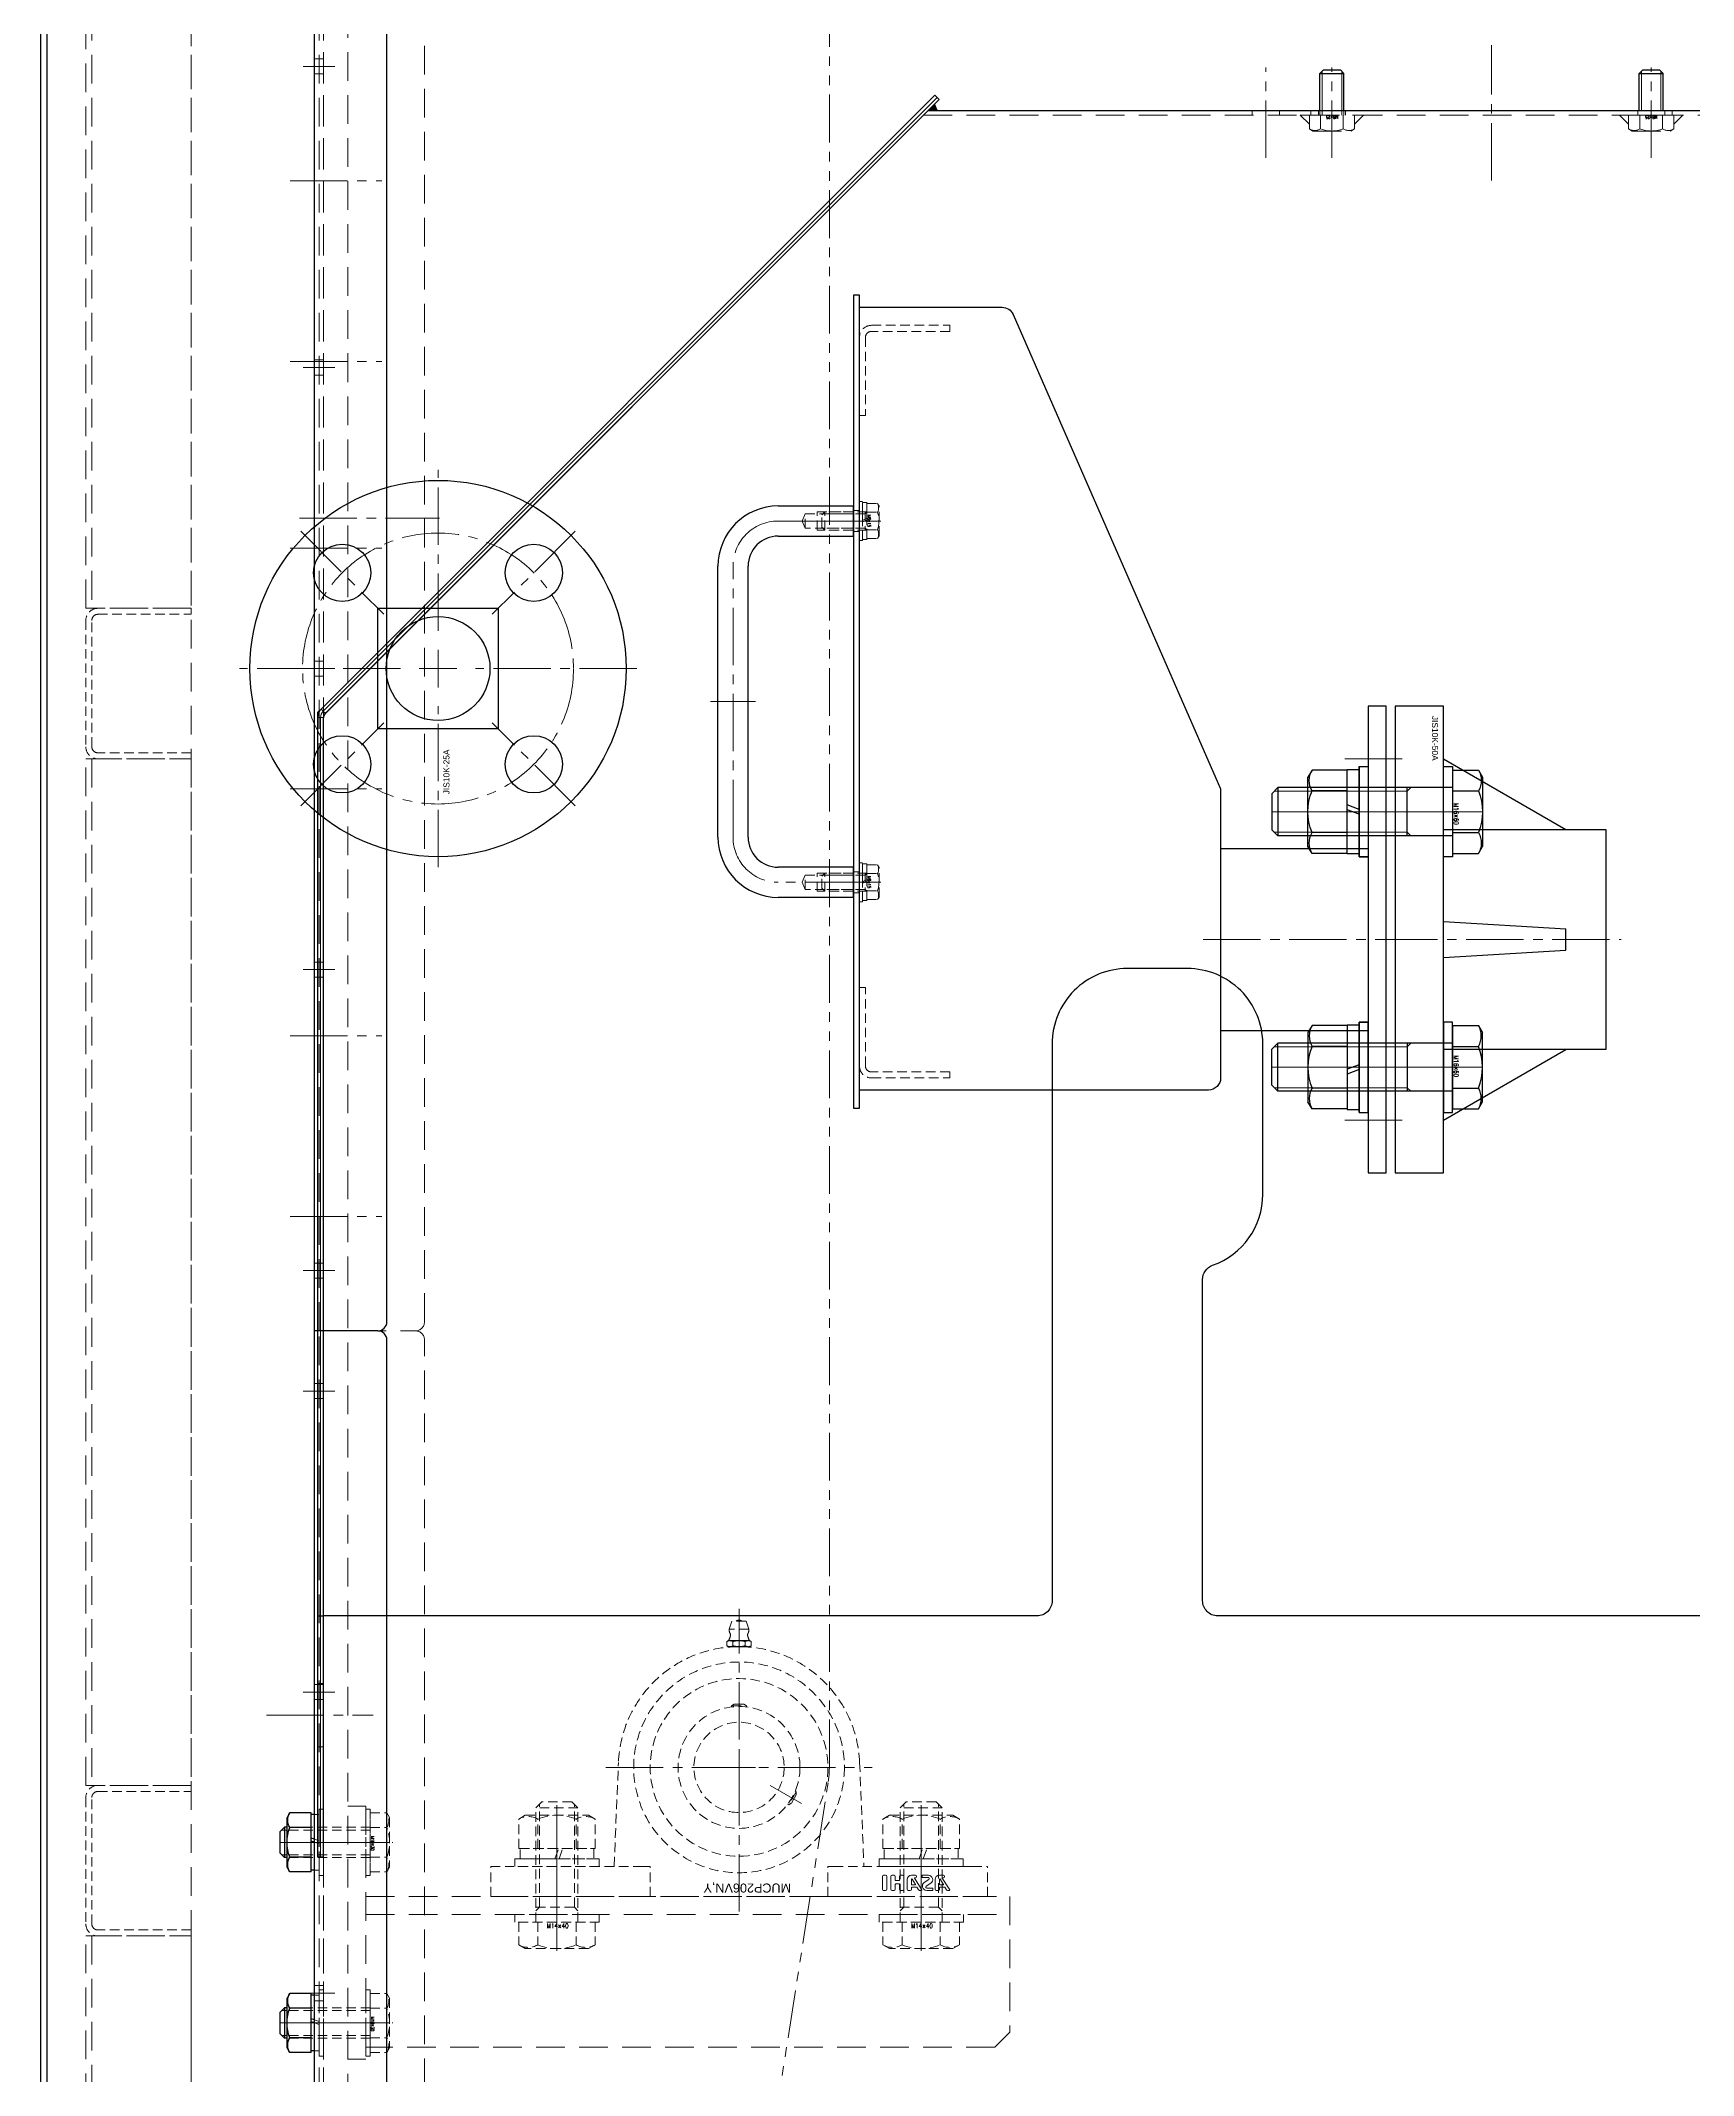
# Model space of a CAD drawing. Header units: millimetres. Extents: x 0 to 51411, y 0 to 16902.
# Drawn here: x 7161 to 7710, y 14139 to 14814 of the extents above; entities that cross this region are included whole.
import ezdxf

# ---------------------------------------------------------------- set-up
doc = ezdxf.new("R2010")
doc.units = ezdxf.units.MM
for name, pattern in [('CENTER2', [28.575, 19.05, -3.175, 3.175, -3.175]), ('HIDDEN2', [4.7625, 3.175, -1.5875]), ('PHANTOM2', [31.75, 15.875, -3.175, 3.175, -3.175, 3.175, -3.175])]:
    doc.linetypes.add(name, pattern=pattern)
for name, color, linetype, lineweight in [('01_外形線', 7, 'Continuous', 25), ('02_細線', 5, 'Continuous', 13), ('03_かくれ線', 6, 'HIDDEN2', 13), ('04_中心線', 1, 'CENTER2', 9), ('06_PHANTOM', 2, 'PHANTOM2', 13)]:
    doc.layers.add(name, color=color, linetype=linetype, lineweight=lineweight)
doc.layers.add('10_DRAFT', color=8, linetype='Continuous', lineweight=0, plot=False)
doc.layers.add('10_補助線', color=8, linetype='Continuous', lineweight=13, plot=False)
doc.styles.get("Standard").update_dxf_attribs({"font": 'arial.ttf'})
doc.styles.add('寸法用', font='simplex.shx', dxfattribs={"width": 0.8, "bigfont": '@extfont2.shx'})

# ---------------------------------------------------------------- blocks, each defined once
blk = doc.blocks.new('A$C630344D5_1_1_1')
at = {"color": 0}
blk.add_lwpolyline([(1160, 150.2), (280, 150.2, -0.037623), (275.52, 150.54), (28.38, 187.87, 1.096072), (6.32, -189.89), (309, -179.82, -0.030069), (312.61, -179.91), (1997.39, -326.79, 0.610481), (2025.81, -281.61), (1921.29, -105.09, -0.309422), (1923.51, -71.27), (2106.95, 162.34, 0.68117), (2034, 286.77), (1164.64, 150.56, -0.038872), (1160, 150.2)], format="xyb", dxfattribs=at)
at = {"layer": '10_DRAFT'}
for p, q in [((1160, 174.77), (1160, 185.63)), ((1165.43, 180.2), (1154.57, 180.2))]:
    blk.add_line(p, q, dxfattribs=at)
blk = doc.blocks.new('*U1396')
at = {"layer": '04_中心線', "color": 0, "linetype": 'CENTER2', "transparency": 16777216}
for p, q in [((0, 12.5), (0, 66)), ((-66, 0), (-12.5, 0)), ((12.5, 0), (66, 0)), ((0, -66), (0, -12.5))]:
    blk.add_line(p, q, dxfattribs=at)
at = {"layer": '04_中心線', "color": 0, "linetype": 'Continuous', "transparency": 16777216}
for p, q in [((-6.25, 0), (6.25, 0)), ((0, -6.25), (0, 6.25))]:
    blk.add_line(p, q, dxfattribs=at)

msp = doc.modelspace()

# ---------------------------------------------------------------- hatches: boundary and pattern name
at = {"layer": '01_外形線'}
h = msp.add_hatch(color=4, dxfattribs=at)
h.dxf.hatch_style = 1
h.paths.add_polyline_path([(7456.066, 14791.251), (7459.066, 14791.251), (7458.187, 14793.372)])

# ---------------------------------------------------------------- linework, layer by layer
for points in [[(7602.237, 14573.34), (7602.237, 14543.34), (7599.237, 14543.34), (7599.237, 14573.34)], [(7627.237, 14543.34), (7627.237, 14573.34), (7630.237, 14573.34), (7630.237, 14543.34)], [(7602.237, 14458.48), (7602.237, 14488.48), (7599.237, 14488.48), (7599.237, 14458.48)], [(7627.237, 14488.48), (7627.237, 14458.48), (7630.237, 14458.48), (7630.237, 14488.48)]]:
    msp.add_lwpolyline(points, close=True)
for p, q in [((7163.237, 15800.91), (7163.237, 13300.91)), ((7161.237, 13793.92), (7161.237, 15407.92)), ((7163.237, 15407.92), (7163.237, 13793.92)), ((7252.237, 14385.91), (7252.237, 14925.91)), ((7276.237, 14388.91), (7276.237, 14922.91)), ((7406.237, 14659.91), (7431.237, 14659.91)), ((7431.237, 14649.91), (7431.237, 14659.91)), ((7406.237, 14649.91), (7431.237, 14649.91)), ((7386.237, 14549.91), (7386.237, 14639.91)), ((7396.237, 14549.91), (7396.237, 14639.91)), ((7553.237, 14546.16), (7602.237, 14546.16)), ((7431.237, 14539.91), (7406.237, 14539.91)), ((7431.237, 14529.91), (7431.237, 14539.91)), ((7431.237, 14529.91), (7406.237, 14529.91)), ((7553.237, 14485.66), (7602.237, 14485.66)), ((7273.237, 14385.91), (7252.237, 14385.91)), ((7252.237, 13845.91), (7252.237, 14385.91)), ((7273.237, 14385.91), (7252.237, 14385.91)), ((7276.237, 13848.91), (7276.237, 14382.91))]:
    msp.add_line(p, q, dxfattribs=at)
at = {"layer": '01_外形線', "color": 4}
for p, q in [((7586.204, 14803.551), (7587.404, 14804.751)), ((7586.204, 14803.551), (7594.204, 14803.551)), ((7586.204, 14791.251), (7586.204, 14803.551)), ((7587.404, 14804.751), (7593.004, 14804.751)), ((7594.204, 14803.551), (7593.004, 14804.751)), ((7594.204, 14791.251), (7594.204, 14803.551)), ((7692.27, 14803.551), (7693.47, 14804.751)), ((7692.27, 14803.551), (7700.27, 14803.551)), ((7692.27, 14791.251), (7692.27, 14803.551)), ((7693.47, 14804.751), (7699.07, 14804.751)), ((7700.27, 14803.551), (7699.07, 14804.751)), ((7700.27, 14791.251), (7700.27, 14803.551)), ((7253.237, 14291.251), (7255.237, 14291.251))]:
    msp.add_line(p, q, dxfattribs=at)
msp.add_lwpolyline([(7255.237, 14589.594, -0.1989124), (7255.823, 14591.008), (7459.712, 14794.898), (7458.298, 14796.312), (7254.409, 14592.423, 0.1989124), (7253.237, 14589.594), (7253.237, 14291.251), (7253.237, 14211.251), (7255.237, 14211.251), (7255.237, 14291.251)], format="xyb", close=True, dxfattribs=at)
msp.add_lwpolyline([(7497.237, 14481.251), (7497.237, 14296.251, -0.4142136), (7492.237, 14291.251), (7255.237, 14291.251), (7255.237, 14589.18, -0.1989124), (7256.116, 14591.301), (7456.066, 14791.251), (7823.237, 14791.251), (7823.237, 14788.251), (7931.237, 14788.251), (7931.237, 14291.251), (7552.237, 14291.251, -0.4142136), (7547.237, 14296.251), (7547.237, 14402.967, -0.3178379), (7550.57, 14407.681, 0.3178379), (7567.237, 14431.251), (7567.237, 14481.251, 0.4142192), (7542.237, 14506.251), (7522.237, 14506.251, 0.4142136), (7497.237, 14481.251)], format="xyb", dxfattribs=at)
msp.add_lwpolyline([(7456.066, 14791.251), (7459.066, 14791.251), (7458.187, 14793.372), (7456.066, 14791.251)], dxfattribs=at)
at = {"layer": '01_外形線'}
for points in [[(7433.237, 14459.91), (7433.237, 14729.91), (7431.237, 14729.91), (7431.237, 14459.91)], [(7608.237, 14438.41), (7608.237, 14593.41), (7602.237, 14593.41), (7602.237, 14438.41)]]:
    msp.add_lwpolyline(points, close=True, dxfattribs=at)
for points in [[(7433.237, 14465.91), (7433.237, 14725.91), (7480.621, 14725.91, -0.2979734), (7484.286, 14723.513), (7553.237, 14565.91), (7553.237, 14469.91, -0.4142136), (7549.237, 14465.91), (7433.237, 14465.91)], [(7583.597, 14565.268, -0.2679491), (7583.597, 14572.196)], [(7638.877, 14572.196, -0.2679491), (7638.877, 14565.268)], [(7583.597, 14551.412, -0.1963667), (7583.597, 14565.268)], [(7638.877, 14565.268, -0.1963667), (7638.877, 14551.412)], [(7583.597, 14544.484, -0.2679491), (7583.597, 14551.412)], [(7638.877, 14551.412, -0.2679491), (7638.877, 14544.484)], [(7583.597, 14487.336, 0.2679491), (7583.597, 14480.408)], [(7638.877, 14480.408, 0.2679491), (7638.877, 14487.336)], [(7583.597, 14480.408, 0.1963667), (7583.597, 14466.552)], [(7638.877, 14466.552, 0.1963667), (7638.877, 14480.408)], [(7583.597, 14466.552, 0.2679491), (7583.597, 14459.624)], [(7638.877, 14459.624, 0.2679491), (7638.877, 14466.552)], [(7243.991, 14211.103, -0.1841118), (7243.991, 14220.918)], [(7243.991, 14220.918, -0.2679491), (7243.991, 14225.825)], [(7243.991, 14206.195, -0.2679491), (7243.991, 14211.103)], [(7243.991, 14160.918, -0.2679491), (7243.991, 14165.825)], [(7243.991, 14151.103, -0.1841118), (7243.991, 14160.918)], [(7243.991, 14146.195, -0.2679491), (7243.991, 14151.103)]]:
    msp.add_lwpolyline(points, format="xyb", dxfattribs=at)
for points in [[(7273.237, 14585.91), (7273.237, 14625.91), (7313.237, 14625.91), (7313.237, 14585.91), (7273.237, 14585.91)], [(7611.237, 14593.41), (7611.237, 14438.41)], [(7627.237, 14593.41), (7611.237, 14593.41)], [(7627.237, 14438.41), (7627.237, 14593.41)], [(7583.597, 14572.196), (7582.237, 14569.84)], [(7595.237, 14572.196), (7583.597, 14572.196)], [(7595.237, 14560.596), (7595.237, 14572.34)], [(7595.237, 14572.34), (7599.237, 14572.34)], [(7595.237, 14544.484), (7595.237, 14572.196)], [(7599.237, 14573.34), (7599.237, 14543.34)], [(7599.237, 14573.34), (7602.237, 14573.34)], [(7599.237, 14559.14), (7599.237, 14572.34)], [(7602.237, 14573.34), (7602.237, 14543.34)], [(7627.237, 14575.91), (7667.94, 14552.41)], [(7630.237, 14572.196), (7638.877, 14572.196)], [(7638.877, 14572.196), (7640.237, 14569.84)], [(7572.237, 14566.34), (7570.237, 14564.34)], [(7570.237, 14564.34), (7570.237, 14552.34)], [(7630.237, 14566.34), (7572.237, 14566.34)], [(7572.237, 14566.34), (7572.237, 14550.34)], [(7582.237, 14546.84), (7582.237, 14569.84)], [(7595.237, 14565.268), (7583.597, 14565.268)], [(7615.237, 14550.34), (7615.237, 14566.34)], [(7630.237, 14565.268), (7638.877, 14565.268)], [(7640.237, 14569.84), (7640.237, 14546.84)], [(7599.237, 14559.14), (7595.237, 14560.596)], [(7595.237, 14544.34), (7595.237, 14558.996)], [(7599.237, 14557.54), (7595.237, 14558.996)], [(7599.237, 14544.34), (7599.237, 14557.54)], [(7572.237, 14550.34), (7570.237, 14552.34)], [(7595.237, 14551.412), (7583.597, 14551.412)], [(7627.237, 14552.41), (7681.237, 14552.41)], [(7630.237, 14551.412), (7638.877, 14551.412)], [(7681.237, 14552.41), (7681.237, 14479.41)], [(7630.237, 14550.34), (7572.237, 14550.34)], [(7583.597, 14544.484), (7582.237, 14546.84)], [(7595.237, 14544.484), (7583.597, 14544.484)], [(7599.237, 14544.34), (7595.237, 14544.34)], [(7630.237, 14544.484), (7638.877, 14544.484)], [(7638.877, 14544.484), (7640.237, 14546.84)], [(7599.237, 14543.34), (7602.237, 14543.34)], [(7627.237, 14521.91), (7667.94, 14519.41)], [(7667.94, 14512.41), (7667.94, 14519.41)], [(7627.237, 14509.91), (7667.94, 14512.41)], [(7583.597, 14487.336), (7582.237, 14484.98)], [(7582.237, 14484.98), (7582.237, 14461.98)], [(7595.237, 14487.336), (7583.597, 14487.336)], [(7595.237, 14487.48), (7595.237, 14472.824)], [(7599.237, 14487.48), (7595.237, 14487.48)], [(7595.237, 14487.336), (7595.237, 14459.624)], [(7599.237, 14458.48), (7599.237, 14488.48)], [(7599.237, 14488.48), (7602.237, 14488.48)], [(7599.237, 14487.48), (7599.237, 14474.28)], [(7602.237, 14458.48), (7602.237, 14488.48)], [(7630.237, 14487.336), (7638.877, 14487.336)], [(7630.237, 14487.336), (7630.237, 14459.624)], [(7638.877, 14487.336), (7640.237, 14484.98)], [(7640.237, 14461.98), (7640.237, 14484.98)], [(7572.237, 14481.48), (7570.237, 14479.48)], [(7570.237, 14467.48), (7570.237, 14479.48)], [(7630.237, 14481.48), (7572.237, 14481.48)], [(7572.237, 14465.48), (7572.237, 14481.48)], [(7595.237, 14480.408), (7583.597, 14480.408)], [(7615.237, 14481.48), (7615.237, 14465.48)], [(7627.237, 14455.91), (7667.94, 14479.41)], [(7681.237, 14479.41), (7627.237, 14479.41)], [(7630.237, 14480.408), (7638.877, 14480.408)], [(7599.237, 14474.28), (7595.237, 14472.824)], [(7599.237, 14472.68), (7595.237, 14471.224)], [(7595.237, 14471.224), (7595.237, 14459.48)], [(7599.237, 14472.68), (7599.237, 14459.48)], [(7572.237, 14465.48), (7570.237, 14467.48)], [(7630.237, 14465.48), (7572.237, 14465.48)], [(7595.237, 14466.552), (7583.597, 14466.552)], [(7630.237, 14466.552), (7638.877, 14466.552)], [(7583.597, 14459.624), (7582.237, 14461.98)], [(7595.237, 14459.624), (7583.597, 14459.624)], [(7595.237, 14459.48), (7599.237, 14459.48)], [(7599.237, 14458.48), (7602.237, 14458.48)], [(7630.237, 14459.624), (7638.877, 14459.624)], [(7638.877, 14459.624), (7640.237, 14461.98)], [(7611.237, 14438.41), (7627.237, 14438.41)], [(7242.237, 14221.01), (7240.737, 14219.51)], [(7240.737, 14219.51), (7240.737, 14212.51)], [(7242.237, 14221.01), (7242.237, 14211.01)], [(7243.087, 14221.01), (7242.237, 14221.01)], [(7243.991, 14225.825), (7243.087, 14224.26)], [(7243.087, 14207.76), (7243.087, 14224.26)], [(7251.087, 14225.825), (7243.991, 14225.825)], [(7251.087, 14220.918), (7243.991, 14220.918)], [(7251.087, 14206.195), (7251.087, 14225.825)], [(7251.087, 14217.42), (7251.087, 14225.21)], [(7252.237, 14225.21), (7251.087, 14225.21)], [(7252.237, 14217.025), (7251.087, 14217.42)], [(7251.087, 14206.81), (7251.087, 14216.42)], [(7252.237, 14216.025), (7251.087, 14216.42)], [(7242.237, 14211.01), (7240.737, 14212.51)], [(7243.087, 14211.01), (7242.237, 14211.01)], [(7243.991, 14206.195), (7243.087, 14207.76)], [(7251.087, 14211.103), (7243.991, 14211.103)], [(7251.087, 14206.195), (7243.991, 14206.195)], [(7252.237, 14206.81), (7251.087, 14206.81)], [(7243.991, 14165.825), (7243.087, 14164.26)], [(7251.087, 14165.825), (7243.991, 14165.825)], [(7251.087, 14146.195), (7251.087, 14165.825)], [(7242.237, 14161.01), (7240.737, 14159.51)], [(7240.737, 14159.51), (7240.737, 14152.51)], [(7242.237, 14161.01), (7242.237, 14151.01)], [(7243.087, 14161.01), (7242.237, 14161.01)], [(7243.087, 14147.76), (7243.087, 14164.26)], [(7251.087, 14160.918), (7243.991, 14160.918)], [(7251.087, 14157.42), (7251.087, 14165.21)], [(7252.237, 14165.21), (7251.087, 14165.21)], [(7242.237, 14151.01), (7240.737, 14152.51)], [(7252.237, 14157.025), (7251.087, 14157.42)], [(7251.087, 14146.81), (7251.087, 14156.42)], [(7252.237, 14156.025), (7251.087, 14156.42)], [(7243.087, 14151.01), (7242.237, 14151.01)], [(7243.991, 14146.195), (7243.087, 14147.76)], [(7251.087, 14151.103), (7243.991, 14151.103)], [(7251.087, 14146.195), (7243.991, 14146.195)], [(7252.237, 14146.81), (7251.087, 14146.81)]]:
    msp.add_lwpolyline(points, dxfattribs=at)
for centre, radius in [((7293.237, 14605.91), 62.5), ((7261.417, 14637.73), 9.5), ((7325.057, 14637.73), 9.5), ((7293.237, 14605.91), 17.25), ((7261.417, 14574.09), 9.5), ((7325.057, 14574.09), 9.5)]:
    msp.add_circle(centre, radius, dxfattribs=at)
for centre, radius, start, end in [((7406.237, 14639.91), 20, 90, 180), ((7406.237, 14639.91), 10, 90, 180), ((7406.237, 14549.91), 20, 180, 270), ((7406.237, 14549.91), 10, 180, 270), ((7273.237, 14388.91), 3, 270, 0), ((7273.237, 14382.91), 3, 0, 90)]:
    msp.add_arc(centre, radius, start, end, dxfattribs=at)
at = {"layer": '02_細線', "color": 4}
for p, q in [((7586.954, 14791.251), (7586.954, 14804.301)), ((7593.454, 14791.251), (7593.454, 14804.301)), ((7693.02, 14791.251), (7693.02, 14804.301)), ((7699.52, 14791.251), (7699.52, 14804.301))]:
    msp.add_line(p, q, dxfattribs=at)
at = {"layer": '02_細線'}
for points in [[(7615.237, 14565.14), (7571.037, 14565.14)], [(7615.237, 14565.14), (7616.437, 14566.34)], [(7615.237, 14551.54), (7571.037, 14551.54)], [(7615.237, 14551.54), (7616.437, 14550.34)], [(7615.237, 14480.28), (7571.037, 14480.28)], [(7615.237, 14480.28), (7616.437, 14481.48)], [(7615.237, 14466.68), (7571.037, 14466.68)], [(7615.237, 14466.68), (7616.437, 14465.48)], [(7243.087, 14220.11), (7241.337, 14220.11)], [(7243.087, 14211.91), (7241.337, 14211.91)], [(7243.087, 14160.11), (7241.337, 14160.11)], [(7243.087, 14151.91), (7241.337, 14151.91)]]:
    msp.add_lwpolyline(points, dxfattribs=at)
at = {"layer": '03_かくれ線', "ltscale": 3}
for p, q in [((7211.237, 15407.92), (7211.237, 13985.92)), ((7178.237, 14966.92), (7178.237, 14625.92)), ((7253.737, 14385.91), (7253.737, 14925.91)), ((7255.237, 14385.91), (7255.237, 14925.91)), ((7255.237, 13300.91), (7255.237, 14925.91)), ((7263.237, 13300.91), (7263.237, 14925.91)), ((7288.737, 14388.91), (7288.737, 14922.91)), ((7178.237, 14575.92), (7178.237, 14234.92)), ((7252.237, 14385.91), (7285.737, 14385.91)), ((7253.737, 13845.91), (7253.737, 14385.91)), ((7255.237, 13845.91), (7255.237, 14385.91)), ((7288.737, 13848.91), (7288.737, 14382.91)), ((7269.237, 14192.01), (7483.237, 14192.01)), ((7178.237, 14184.92), (7178.237, 13843.92))]:
    msp.add_line(p, q, dxfattribs=at)
at = {"layer": '03_かくれ線'}
for p, q in [((7252.237, 14808.41), (7255.237, 14808.41)), ((7252.237, 14808.41), (7255.237, 14808.41)), ((7252.237, 14803.41), (7255.237, 14803.41)), ((7252.237, 14803.41), (7255.237, 14803.41)), ((7252.237, 14708.41), (7255.237, 14708.41)), ((7252.237, 14703.41), (7255.237, 14703.41)), ((7431.237, 14658.41), (7433.237, 14658.41)), ((7431.237, 14651.41), (7433.237, 14651.41)), ((7252.237, 14608.41), (7255.237, 14608.41)), ((7252.237, 14603.41), (7255.237, 14603.41)), ((7431.237, 14538.41), (7433.237, 14538.41)), ((7431.237, 14531.41), (7433.237, 14531.41)), ((7252.237, 14508.41), (7255.237, 14508.41)), ((7252.237, 14503.41), (7255.237, 14503.41)), ((7252.237, 14408.41), (7255.237, 14408.41)), ((7252.237, 14403.41), (7255.237, 14403.41)), ((7252.237, 14368.41), (7255.237, 14368.41)), ((7252.237, 14368.41), (7255.237, 14368.41)), ((7252.237, 14363.41), (7255.237, 14363.41)), ((7252.237, 14363.41), (7255.237, 14363.41)), ((7390.837, 14289.51), (7389.937, 14286.81)), ((7395.637, 14289.51), (7390.837, 14289.51)), ((7395.637, 14289.51), (7396.537, 14286.81)), ((7389.737, 14283.01), (7389.196, 14282.697)), ((7389.196, 14282.697), (7389.196, 14281.323)), ((7389.737, 14281.01), (7389.196, 14281.323)), ((7389.737, 14283.01), (7390.206, 14283.01)), ((7390.206, 14281.01), (7389.737, 14281.01)), ((7396.537, 14286.81), (7389.937, 14286.81)), ((7390.062, 14281.01), (7390.062, 14280.884)), ((7390.206, 14283.01), (7393.237, 14283.01)), ((7393.237, 14281.01), (7390.206, 14281.01)), ((7391.216, 14282.697), (7391.216, 14281.323)), ((7393.237, 14283.01), (7396.268, 14283.01)), ((7396.268, 14281.01), (7393.237, 14281.01)), ((7395.258, 14282.697), (7395.258, 14281.323)), ((7396.268, 14283.01), (7396.737, 14283.01)), ((7396.737, 14281.01), (7396.268, 14281.01)), ((7396.412, 14281.01), (7396.412, 14280.884)), ((7396.737, 14283.01), (7397.279, 14282.697)), ((7396.737, 14281.01), (7397.279, 14281.323)), ((7397.279, 14281.323), (7397.279, 14282.697)), ((7252.237, 14268.41), (7255.237, 14268.41)), ((7252.237, 14268.41), (7255.237, 14268.41)), ((7252.237, 14263.41), (7255.237, 14263.41)), ((7252.237, 14263.41), (7255.237, 14263.41)), ((7391.603, 14261.91), (7390.737, 14261.41)), ((7390.737, 14261.41), (7395.737, 14261.41)), ((7390.737, 14261.005), (7390.737, 14261.41)), ((7391.603, 14261.91), (7394.871, 14261.91)), ((7394.871, 14261.91), (7395.737, 14261.41)), ((7395.737, 14261.005), (7395.737, 14261.41)), ((7351.737, 14208.01), (7353.172, 14242.573)), ((7433.303, 14242.573), (7434.737, 14208.01)), ((7412.241, 14232.825), (7409.741, 14228.495)), ((7411.89, 14233.028), (7412.241, 14232.825)), ((7412.241, 14231.825), (7412.241, 14232.825)), ((7409.39, 14228.697), (7409.741, 14228.495)), ((7410.607, 14228.995), (7409.741, 14228.495)), ((7412.241, 14231.825), (7410.607, 14228.995)), ((7310.737, 14198.01), (7310.737, 14208.01)), ((7310.737, 14208.01), (7315.737, 14208.01)), ((7361.237, 14208.01), (7315.737, 14208.01)), ((7361.237, 14208.01), (7363.737, 14208.01)), ((7363.737, 14198.01), (7363.737, 14208.01)), ((7422.737, 14208.01), (7425.237, 14208.01)), ((7422.737, 14198.01), (7422.737, 14208.01)), ((7470.737, 14208.01), (7425.237, 14208.01)), ((7470.737, 14208.01), (7475.737, 14208.01)), ((7475.737, 14198.01), (7475.737, 14208.01)), ((7310.737, 14198.01), (7315.737, 14198.01)), ((7361.237, 14198.01), (7315.737, 14198.01)), ((7361.237, 14198.01), (7363.737, 14198.01)), ((7422.737, 14198.01), (7363.737, 14198.01)), ((7422.737, 14198.01), (7425.237, 14198.01)), ((7470.737, 14198.01), (7425.237, 14198.01)), ((7470.737, 14198.01), (7475.737, 14198.01)), ((7252.237, 14168.41), (7255.237, 14168.41)), ((7252.237, 14163.41), (7255.237, 14163.41))]:
    msp.add_line(p, q, dxfattribs=at)
at = {"layer": '03_かくれ線', "color": 4, "ltscale": 3}
for p, q in [((7454.566, 14789.751), (7823.237, 14789.751)), ((7563.737, 14789.751), (7563.737, 14791.251)), ((7572.737, 14789.751), (7572.737, 14791.251)), ((7582.699, 14789.751), (7582.699, 14785.147)), ((7582.699, 14789.751), (7597.71, 14789.751)), ((7583.237, 14789.751), (7583.237, 14791.251)), ((7585.704, 14789.751), (7585.704, 14791.251)), ((7586.451, 14789.751), (7586.451, 14785.147)), ((7593.957, 14789.751), (7593.957, 14785.147)), ((7594.704, 14789.751), (7594.704, 14791.251)), ((7597.71, 14789.751), (7597.71, 14785.147)), ((7688.765, 14789.751), (7688.765, 14785.147)), ((7688.765, 14789.751), (7703.776, 14789.751)), ((7691.77, 14789.751), (7691.77, 14791.251)), ((7692.517, 14789.751), (7692.517, 14785.147)), ((7700.023, 14789.751), (7700.023, 14785.147)), ((7700.77, 14789.751), (7700.77, 14791.251)), ((7703.237, 14789.751), (7703.237, 14791.251)), ((7703.776, 14789.751), (7703.776, 14785.147)), ((7582.699, 14785.147), (7583.904, 14784.451)), ((7583.904, 14784.451), (7596.504, 14784.451)), ((7597.71, 14785.147), (7596.504, 14784.451)), ((7688.765, 14785.147), (7689.97, 14784.451)), ((7689.97, 14784.451), (7702.57, 14784.451)), ((7703.776, 14785.147), (7702.57, 14784.451)), ((7253.237, 14268.751), (7255.237, 14268.751)), ((7253.237, 14247.751), (7255.237, 14247.751))]:
    msp.add_line(p, q, dxfattribs=at)
at = {"layer": '03_かくれ線', "color": 4}
for p, q in [((7586.204, 14789.751), (7586.204, 14791.251)), ((7586.954, 14789.751), (7586.954, 14791.251)), ((7593.454, 14789.751), (7593.454, 14791.251)), ((7594.204, 14789.751), (7594.204, 14791.251))]:
    msp.add_line(p, q, dxfattribs=at)
at = {"layer": '03_かくれ線', "ltscale": 3}
for points in [[(7211.237, 14966.92), (7211.237, 14625.92), (7176.237, 14625.92), (7176.237, 14966.92)], [(7211.237, 14575.92), (7211.237, 14234.92), (7176.237, 14234.92), (7176.237, 14575.92)], [(7211.237, 14184.92), (7211.237, 13843.92), (7176.237, 13843.92), (7176.237, 14184.92)]]:
    msp.add_lwpolyline(points, close=True, dxfattribs=at)
at = {"layer": '03_かくれ線', "color": 4, "ltscale": 3}
for points in [[(7582.699, 14786.751), (7582.699, 14789.751), (7579.699, 14789.751), (7582.699, 14786.751)], [(7597.71, 14786.751), (7597.71, 14789.751), (7600.71, 14789.751), (7597.71, 14786.751)], [(7688.765, 14786.751), (7688.765, 14789.751), (7685.765, 14789.751), (7688.765, 14786.751)], [(7703.776, 14786.751), (7703.776, 14789.751), (7706.776, 14789.751), (7703.776, 14786.751)]]:
    msp.add_lwpolyline(points, dxfattribs=at)
at = {"layer": '03_かくれ線'}
for points in [[(7437.237, 14719.91), (7463.237, 14719.91), (7463.237, 14717.91), (7437.237, 14717.91, 0.4142136), (7435.237, 14715.91), (7435.237, 14689.91), (7433.237, 14689.91), (7433.237, 14715.91, -0.4142136)], [(7437.237, 14469.91), (7463.237, 14469.91), (7463.237, 14471.91), (7437.237, 14471.91, -0.4142136), (7435.237, 14473.91), (7435.237, 14499.91), (7433.237, 14499.91), (7433.237, 14473.91, 0.4142136)]]:
    msp.add_lwpolyline(points, format="xyb", close=True, dxfattribs=at)
for points in [[(7433.237, 14661.41), (7433.237, 14648.41), (7434.237, 14648.41), (7434.237, 14661.41)], [(7433.237, 14541.41), (7433.237, 14528.41), (7434.237, 14528.41), (7434.237, 14541.41)], [(7255.237, 14227.01), (7255.237, 14205.01), (7253.737, 14205.01), (7253.737, 14227.01)], [(7270.737, 14227.01), (7270.737, 14205.01), (7269.237, 14205.01), (7269.237, 14227.01)], [(7346.737, 14208.01), (7318.737, 14208.01), (7318.737, 14210.51), (7346.737, 14210.51)], [(7467.737, 14208.01), (7439.737, 14208.01), (7439.737, 14210.51), (7467.737, 14210.51)], [(7318.795, 14192.01), (7346.795, 14192.01), (7346.795, 14189.51), (7318.795, 14189.51)], [(7439.795, 14192.01), (7467.795, 14192.01), (7467.795, 14189.51), (7439.795, 14189.51)], [(7255.237, 14167.01), (7255.237, 14145.01), (7253.737, 14145.01), (7253.737, 14167.01)], [(7270.737, 14167.01), (7270.737, 14145.01), (7269.237, 14145.01), (7269.237, 14167.01)]]:
    msp.add_lwpolyline(points, close=True, dxfattribs=at)
for points in [[(7434.237, 14655.21), (7434.237, 14661.01)], [(7435.737, 14661.01), (7434.237, 14661.01)], [(7435.737, 14655.756), (7435.737, 14661.01)], [(7435.737, 14649.137), (7435.737, 14660.684)], [(7435.737, 14660.684), (7439.233, 14660.684)], [(7435.737, 14649.137), (7435.737, 14660.684)], [(7439.233, 14660.684), (7439.737, 14659.81)], [(7439.737, 14650.01), (7439.737, 14659.81)], [(7415.237, 14652.51), (7414.243, 14654.91), (7415.237, 14657.31)], [(7431.237, 14652.51), (7415.237, 14652.51), (7415.237, 14657.31), (7431.237, 14657.31)], [(7431.237, 14651.91), (7419.237, 14651.91), (7419.237, 14657.91), (7431.237, 14657.91)], [(7421.737, 14657.91), (7420.737, 14656.91)], [(7420.737, 14652.91), (7420.737, 14656.91)], [(7421.737, 14651.91), (7420.737, 14652.91)], [(7435.137, 14657.31), (7421.137, 14657.31)], [(7435.137, 14652.51), (7421.137, 14652.51)], [(7421.737, 14651.91), (7421.737, 14657.91)], [(7435.737, 14657.91), (7421.737, 14657.91)], [(7435.737, 14651.91), (7421.737, 14651.91)], [(7434.237, 14655.21), (7435.737, 14655.756)], [(7434.237, 14654.61), (7435.737, 14655.156)], [(7434.237, 14648.81), (7434.237, 14654.61)], [(7435.137, 14657.91), (7435.137, 14651.91)], [(7435.137, 14657.31), (7435.737, 14657.91)], [(7435.137, 14652.51), (7435.737, 14651.91)], [(7435.737, 14657.797), (7439.233, 14657.797)], [(7435.737, 14648.81), (7435.737, 14655.156)], [(7435.737, 14652.023), (7439.233, 14652.023)], [(7434.237, 14648.81), (7435.737, 14648.81)], [(7435.737, 14649.137), (7439.233, 14649.137)], [(7439.233, 14649.137), (7439.737, 14650.01)], [(7415.237, 14532.51), (7414.243, 14534.91), (7415.237, 14537.31)], [(7431.237, 14532.51), (7415.237, 14532.51), (7415.237, 14537.31), (7431.237, 14537.31)], [(7431.237, 14531.91), (7419.237, 14531.91), (7419.237, 14537.91), (7431.237, 14537.91)], [(7421.737, 14537.91), (7420.737, 14536.91)], [(7435.137, 14537.31), (7421.137, 14537.31)], [(7421.737, 14531.91), (7421.737, 14537.91)], [(7435.737, 14537.91), (7421.737, 14537.91)], [(7434.237, 14535.21), (7434.237, 14541.01)], [(7435.737, 14541.01), (7434.237, 14541.01)], [(7435.137, 14537.91), (7435.137, 14531.91)], [(7435.137, 14537.31), (7435.737, 14537.91)], [(7435.737, 14535.756), (7435.737, 14541.01)], [(7435.737, 14529.137), (7435.737, 14540.684)], [(7435.737, 14540.684), (7439.233, 14540.684)], [(7435.737, 14529.137), (7435.737, 14540.684)], [(7435.737, 14537.797), (7439.233, 14537.797)], [(7439.233, 14540.684), (7439.737, 14539.81)], [(7439.737, 14530.01), (7439.737, 14539.81)], [(7420.737, 14532.91), (7420.737, 14536.91)], [(7421.737, 14531.91), (7420.737, 14532.91)], [(7435.137, 14532.51), (7421.137, 14532.51)], [(7435.737, 14531.91), (7421.737, 14531.91)], [(7434.237, 14535.21), (7435.737, 14535.756)], [(7434.237, 14534.61), (7435.737, 14535.156)], [(7434.237, 14528.81), (7434.237, 14534.61)], [(7435.137, 14532.51), (7435.737, 14531.91)], [(7435.737, 14528.81), (7435.737, 14535.156)], [(7435.737, 14532.023), (7439.233, 14532.023)], [(7434.237, 14528.81), (7435.737, 14528.81)], [(7435.737, 14529.137), (7439.233, 14529.137)], [(7439.233, 14529.137), (7439.737, 14530.01)], [(7325.737, 14227.51), (7327.737, 14229.51)], [(7325.737, 14189.51), (7325.737, 14227.51)], [(7339.737, 14227.51), (7325.737, 14227.51)], [(7326.937, 14194.51), (7326.937, 14228.71)], [(7337.737, 14229.51), (7327.737, 14229.51)], [(7339.737, 14227.51), (7337.737, 14229.51)], [(7338.537, 14194.51), (7338.537, 14228.71)], [(7339.737, 14189.51), (7339.737, 14227.51)], [(7446.737, 14227.51), (7448.737, 14229.51)], [(7446.737, 14189.51), (7446.737, 14227.51)], [(7460.737, 14227.51), (7446.737, 14227.51)], [(7447.937, 14194.51), (7447.937, 14228.71)], [(7458.737, 14229.51), (7448.737, 14229.51)], [(7460.737, 14227.51), (7458.737, 14229.51)], [(7459.537, 14194.51), (7459.537, 14228.71)], [(7460.737, 14189.51), (7460.737, 14227.51)], [(7270.737, 14221.01), (7243.087, 14221.01)], [(7270.737, 14220.11), (7243.087, 14220.11)], [(7252.237, 14225.21), (7253.737, 14225.21)], [(7270.737, 14225.825), (7276.234, 14225.825)], [(7270.737, 14206.195), (7270.737, 14225.825)], [(7270.737, 14220.918), (7276.234, 14220.918)], [(7276.234, 14225.825), (7277.137, 14224.26)], [(7277.137, 14224.26), (7277.137, 14207.76)], [(7320.035, 14223.739), (7322.237, 14225.01)], [(7320.035, 14214.01), (7320.035, 14223.739)], [(7322.237, 14225.01), (7343.237, 14225.01)], [(7326.386, 14214.01), (7326.386, 14223.739)], [(7339.088, 14214.01), (7339.088, 14223.739)], [(7345.439, 14223.739), (7343.237, 14225.01)], [(7345.439, 14214.01), (7345.439, 14223.739)], [(7441.035, 14223.739), (7443.237, 14225.01)], [(7441.035, 14214.01), (7441.035, 14223.739)], [(7443.237, 14225.01), (7464.237, 14225.01)], [(7447.386, 14214.01), (7447.386, 14223.739)], [(7460.088, 14214.01), (7460.088, 14223.739)], [(7466.439, 14223.739), (7464.237, 14225.01)], [(7466.439, 14214.01), (7466.439, 14223.739)], [(7253.737, 14216.51), (7252.237, 14217.025)], [(7253.737, 14215.51), (7252.237, 14216.025)], [(7320.035, 14214.01), (7345.439, 14214.01)], [(7320.487, 14214.01), (7333.311, 14214.01)], [(7320.487, 14210.51), (7320.487, 14214.01)], [(7332.037, 14210.51), (7333.311, 14214.01)], [(7333.437, 14210.51), (7334.711, 14214.01)], [(7334.711, 14214.01), (7344.987, 14214.01)], [(7344.987, 14214.01), (7344.987, 14210.51)], [(7441.035, 14214.01), (7466.439, 14214.01)], [(7441.487, 14214.01), (7454.311, 14214.01)], [(7441.487, 14210.51), (7441.487, 14214.01)], [(7453.037, 14210.51), (7454.311, 14214.01)], [(7454.437, 14210.51), (7455.711, 14214.01)], [(7455.711, 14214.01), (7465.987, 14214.01)], [(7465.987, 14214.01), (7465.987, 14210.51)], [(7270.737, 14211.91), (7243.087, 14211.91)], [(7270.737, 14211.01), (7243.087, 14211.01)], [(7253.737, 14206.81), (7252.237, 14206.81)], [(7270.737, 14211.103), (7276.234, 14211.103)], [(7270.737, 14206.195), (7276.234, 14206.195)], [(7276.234, 14206.195), (7277.137, 14207.76)], [(7346.737, 14210.51), (7318.737, 14210.51)], [(7318.737, 14210.51), (7318.737, 14208.01)], [(7346.737, 14208.01), (7318.737, 14208.01)], [(7320.487, 14210.51), (7332.037, 14210.51)], [(7333.437, 14210.51), (7344.987, 14210.51)], [(7346.737, 14208.01), (7346.737, 14210.51)], [(7467.737, 14210.51), (7439.737, 14210.51)], [(7439.737, 14210.51), (7439.737, 14208.01)], [(7467.737, 14208.01), (7439.737, 14208.01)], [(7441.487, 14210.51), (7453.037, 14210.51)], [(7454.437, 14210.51), (7465.987, 14210.51)], [(7467.737, 14208.01), (7467.737, 14210.51)], [(7325.737, 14194.51), (7339.737, 14194.51)], [(7326.937, 14194.51), (7325.737, 14193.31)], [(7338.537, 14194.51), (7339.737, 14193.31)], [(7446.737, 14194.51), (7460.737, 14194.51)], [(7447.937, 14194.51), (7446.737, 14193.31)], [(7459.537, 14194.51), (7460.737, 14193.31)], [(7320.035, 14189.51), (7320.035, 14181.981)], [(7320.035, 14189.51), (7345.439, 14189.51)], [(7326.386, 14189.51), (7326.386, 14181.981)], [(7339.088, 14189.51), (7339.088, 14181.981)], [(7345.439, 14189.51), (7345.439, 14181.981)], [(7441.035, 14189.51), (7441.035, 14181.981)], [(7441.035, 14189.51), (7466.439, 14189.51)], [(7447.386, 14189.51), (7447.386, 14181.981)], [(7460.088, 14189.51), (7460.088, 14181.981)], [(7466.439, 14189.51), (7466.439, 14181.981)], [(7320.035, 14181.981), (7322.237, 14180.71)], [(7343.237, 14180.71), (7322.237, 14180.71)], [(7345.439, 14181.981), (7343.237, 14180.71)], [(7441.035, 14181.981), (7443.237, 14180.71)], [(7464.237, 14180.71), (7443.237, 14180.71)], [(7466.439, 14181.981), (7464.237, 14180.71)], [(7270.737, 14165.825), (7276.234, 14165.825)], [(7270.737, 14146.195), (7270.737, 14165.825)], [(7276.234, 14165.825), (7277.137, 14164.26)], [(7270.737, 14161.01), (7243.087, 14161.01)], [(7270.737, 14160.11), (7243.087, 14160.11)], [(7252.237, 14165.21), (7253.737, 14165.21)], [(7270.737, 14160.918), (7276.234, 14160.918)], [(7277.137, 14164.26), (7277.137, 14147.76)], [(7270.737, 14151.91), (7243.087, 14151.91)], [(7253.737, 14156.51), (7252.237, 14157.025)], [(7253.737, 14155.51), (7252.237, 14156.025)], [(7270.737, 14151.01), (7243.087, 14151.01)], [(7253.737, 14146.81), (7252.237, 14146.81)], [(7270.737, 14151.103), (7276.234, 14151.103)], [(7270.737, 14146.195), (7276.234, 14146.195)], [(7276.234, 14146.195), (7277.137, 14147.76)]]:
    msp.add_lwpolyline(points, dxfattribs=at)
for points in [[(7439.233, 14657.797, 0.2679491), (7439.233, 14660.684)], [(7439.233, 14652.023, 0.1747), (7439.233, 14657.797)], [(7439.233, 14649.137, 0.2679491), (7439.233, 14652.023)], [(7211.237, 14625.92), (7180.237, 14625.92, 0.4142136), (7176.237, 14621.92), (7176.237, 14579.92, 0.4142136), (7180.237, 14575.92), (7211.237, 14575.92), (7211.237, 14577.92), (7180.237, 14577.92, -0.4142136), (7178.237, 14579.92), (7178.237, 14621.92, -0.4142136), (7180.237, 14623.92), (7211.237, 14623.92), (7211.237, 14625.92)], [(7439.233, 14537.797, 0.2679491), (7439.233, 14540.684)], [(7439.233, 14532.023, 0.1747), (7439.233, 14537.797)], [(7439.233, 14529.137, 0.2679491), (7439.233, 14532.023)], [(7211.237, 14234.92), (7180.237, 14234.92, 0.4142136), (7176.237, 14230.92), (7176.237, 14188.92, 0.4142136), (7180.237, 14184.92), (7211.237, 14184.92), (7211.237, 14186.92), (7180.237, 14186.92, -0.4142136), (7178.237, 14188.92), (7178.237, 14230.92, -0.4142136), (7180.237, 14232.92), (7211.237, 14232.92), (7211.237, 14234.92)], [(7276.234, 14225.825, -0.2679491), (7276.234, 14220.918)], [(7276.234, 14220.918, -0.1841118), (7276.234, 14211.103)], [(7320.035, 14223.739, -0.2679491), (7326.386, 14223.739)], [(7326.386, 14223.739, -0.2001545), (7339.088, 14223.739)], [(7339.088, 14223.739, -0.2679491), (7345.439, 14223.739)], [(7441.035, 14223.739, -0.2679491), (7447.386, 14223.739)], [(7447.386, 14223.739, -0.2001545), (7460.088, 14223.739)], [(7460.088, 14223.739, -0.2679491), (7466.439, 14223.739)], [(7276.234, 14211.103, -0.2679491), (7276.234, 14206.195)], [(7326.386, 14181.981, -0.2679491), (7320.035, 14181.981)], [(7339.088, 14181.981, -0.2001545), (7326.386, 14181.981)], [(7345.439, 14181.981, -0.2679491), (7339.088, 14181.981)], [(7447.386, 14181.981, -0.2679491), (7441.035, 14181.981)], [(7460.088, 14181.981, -0.2001545), (7447.386, 14181.981)], [(7466.439, 14181.981, -0.2679491), (7460.088, 14181.981)], [(7276.234, 14165.825, -0.2679491), (7276.234, 14160.918)], [(7276.234, 14160.918, -0.1841118), (7276.234, 14151.103)], [(7276.234, 14151.103, -0.2679491), (7276.234, 14146.195)]]:
    msp.add_lwpolyline(points, format="xyb", dxfattribs=at)
at = {"layer": '03_かくれ線', "ltscale": 3}
for points in [[(7263.237, 14228.01), (7269.237, 14228.01), (7269.237, 14144.01), (7263.237, 14144.01)], [(7269.237, 14198.01), (7483.237, 14198.01), (7483.237, 14153.01), (7478.237, 14148.01), (7269.237, 14148.01)]]:
    msp.add_lwpolyline(points, dxfattribs=at)
at = {"layer": '03_かくれ線'}
for radius in [35, 29.508, 29.508, 20.25, 15]:
    msp.add_circle((7393.237, 14240.91), radius, dxfattribs=at)
at = {"layer": '03_かくれ線', "color": 4, "ltscale": 3}
for centre, radius, start, end in [((7584.575, 14788.397), 3.753, 240.000009, 299.999991), ((7590.204, 14794.916), 10.465, 248.985578, 291.014422), ((7595.833, 14788.397), 3.753, 240.000009, 299.999991), ((7690.641, 14788.397), 3.753, 240.000009, 299.999991), ((7696.27, 14794.916), 10.465, 248.985578, 291.014422), ((7701.899, 14788.397), 3.753, 240.000009, 299.999991)]:
    msp.add_arc(centre, radius, start, end, dxfattribs=at)
at = {"layer": '03_かくれ線', "ltscale": 3}
for centre, start, end in [((7285.737, 14388.91), 270, 0), ((7285.737, 14382.91), 0, 90)]:
    msp.add_arc(centre, 3, start, end, dxfattribs=at)
at = {"layer": '03_かくれ線'}
for centre, radius, start, end in [((7393.237, 14288.223), 1.588, 54.196063, 125.803937), ((7393.237, 14240.91), 40.1, 2.376633, 177.623367), ((7384.502, 14285.941), 6, 330.760982, 348.653362), ((7393.237, 14286.81), 3.3, 180, 207.487035), ((7389.6, 14284.918), 0.8, 348.653362, 27.487035), ((7396.874, 14284.918), 0.8, 152.512965, 191.346638), ((7401.973, 14285.941), 6, 191.346638, 209.239018), ((7393.237, 14286.81), 3.3, 332.512965, 0)]:
    msp.add_arc(centre, radius, start, end, dxfattribs=at)
for points, weights in [([(7389.196, 14282.697), (7389.737, 14283.01), (7390.206, 14283.01)], [1.06657306684, 1.07194812406, 1]), ([(7390.206, 14281.01), (7389.737, 14281.01), (7389.196, 14281.323)], [1, 1.07194812406, 1.06657306684]), ([(7390.206, 14283.01), (7390.675, 14283.01), (7391.216, 14282.697)], [1, 1.07194812406, 1.06657306684]), ([(7391.216, 14281.323), (7390.675, 14281.01), (7390.206, 14281.01)], [1.06657306684, 1.07194812406, 1]), ([(7391.216, 14282.697), (7392.299, 14283.01), (7393.237, 14283.01)], [1.06657306684, 1.07194812406, 1]), ([(7393.237, 14281.01), (7392.299, 14281.01), (7391.216, 14281.323)], [1, 1.07194812406, 1.06657306684]), ([(7393.237, 14283.01), (7394.175, 14283.01), (7395.258, 14282.697)], [1, 1.07194812406, 1.06657306684]), ([(7395.258, 14281.323), (7394.175, 14281.01), (7393.237, 14281.01)], [1.06657306684, 1.07194812406, 1]), ([(7395.258, 14282.697), (7395.799, 14283.01), (7396.268, 14283.01)], [1.06657306684, 1.07194812406, 1]), ([(7396.268, 14281.01), (7395.799, 14281.01), (7395.258, 14281.323)], [1, 1.07194812406, 1.06657306684]), ([(7396.268, 14283.01), (7396.737, 14283.01), (7397.279, 14282.697)], [1, 1.07194812406, 1.06657306684]), ([(7397.279, 14281.323), (7396.737, 14281.01), (7396.268, 14281.01)], [1.06657306684, 1.07194812406, 1])]:
    msp.add_rational_spline(points, weights, degree=2, dxfattribs=at)
at = {"layer": '04_中心線', "color": 4}
for p, q in [((7643.237, 14768.001), (7643.237, 14813.001)), ((7568.237, 14775.501), (7568.237, 14805.501)), ((7590.204, 14775.501), (7590.204, 14805.501)), ((7696.27, 14775.501), (7696.27, 14805.501)), ((7236.294, 14258.251), (7271.68, 14258.251))]:
    msp.add_line(p, q, dxfattribs=at)
at = {"layer": '04_中心線'}
for p, q in [((7248.487, 14805.91), (7258.987, 14805.91)), ((7248.487, 14805.91), (7258.987, 14805.91)), ((7244.115, 14767.91), (7274.515, 14767.91)), ((7244.115, 14707.91), (7274.515, 14707.91)), ((7248.487, 14705.91), (7258.987, 14705.91)), ((7247.237, 14655.91), (7293.737, 14655.91)), ((7406.237, 14654.91), (7434.237, 14654.91)), ((7421.237, 14654.91), (7443.237, 14654.91)), ((7244.115, 14645.91), (7274.515, 14645.91)), ((7391.237, 14549.91), (7391.237, 14639.91)), ((7248.487, 14605.91), (7258.987, 14605.91)), ((7383.737, 14594.91), (7398.737, 14594.91)), ((7594.499, 14575.91), (7616.027, 14575.91)), ((7244.115, 14565.91), (7274.515, 14565.91)), ((7434.237, 14534.91), (7406.237, 14534.91)), ((7421.237, 14534.91), (7443.237, 14534.91)), ((7547.465, 14515.91), (7612.31, 14515.91)), ((7248.487, 14505.91), (7258.987, 14505.91)), ((7244.115, 14483.91), (7274.515, 14483.91)), ((7594.499, 14455.91), (7616.027, 14455.91)), ((7244.115, 14423.91), (7274.515, 14423.91)), ((7248.487, 14405.91), (7258.987, 14405.91)), ((7248.487, 14365.91), (7258.987, 14365.91)), ((7248.487, 14365.91), (7258.987, 14365.91)), ((7393.237, 14193.01), (7393.237, 14293.61)), ((7248.487, 14265.91), (7258.987, 14265.91)), ((7248.487, 14265.91), (7258.987, 14265.91)), ((7349.029, 14240.91), (7437.445, 14240.91)), ((7414.022, 14228.91), (7403.629, 14234.91)), ((7244.115, 14216.01), (7274.515, 14216.01)), ((7255.737, 14216.01), (7278.237, 14216.01)), ((7332.737, 14193.01), (7332.737, 14214.01)), ((7453.737, 14193.01), (7453.737, 14214.01)), ((7453.737, 14193.01), (7453.737, 14214.01)), ((7332.737, 14210.01), (7332.737, 14180.01)), ((7453.737, 14210.01), (7453.737, 14180.01)), ((7248.487, 14165.91), (7258.987, 14165.91)), ((7244.115, 14156.01), (7274.515, 14156.01)), ((7244.115, 14156.01), (7274.515, 14156.01)), ((7255.737, 14156.01), (7278.237, 14156.01))]:
    msp.add_line(p, q, dxfattribs=at)
for points in [[(7439.737, 14654.91), (7420.737, 14654.91)], [(7247.629, 14651.518), (7275.206, 14623.941)], [(7338.845, 14651.518), (7311.268, 14623.941)], [(7247.629, 14560.302), (7275.206, 14587.879)], [(7338.845, 14560.302), (7311.268, 14587.879)], [(7640.237, 14558.34), (7570.237, 14558.34)], [(7582.237, 14558.34), (7595.237, 14558.34)], [(7595.237, 14558.34), (7599.237, 14558.34)], [(7599.237, 14558.34), (7602.237, 14558.34)], [(7606.237, 14558.34), (7627.237, 14558.34)], [(7439.737, 14534.91), (7420.737, 14534.91)], [(7606.237, 14515.91), (7686.237, 14515.91)], [(7640.237, 14473.48), (7570.237, 14473.48)], [(7582.237, 14473.48), (7595.237, 14473.48)], [(7595.237, 14473.48), (7599.237, 14473.48)], [(7599.237, 14473.48), (7602.237, 14473.48)], [(7606.237, 14473.48), (7627.237, 14473.48)], [(7332.737, 14180.71), (7332.737, 14229.51)], [(7453.737, 14180.71), (7453.737, 14229.51)], [(7277.137, 14216.01), (7240.737, 14216.01)], [(7243.087, 14216.01), (7251.087, 14216.01)], [(7277.137, 14156.01), (7240.737, 14156.01)], [(7243.087, 14156.01), (7251.087, 14156.01)], [(7251.087, 14156.01), (7253.737, 14156.01)], [(7253.737, 14156.01), (7255.237, 14156.01)]]:
    msp.add_lwpolyline(points, dxfattribs=at)
msp.add_circle((7293.237, 14605.91), 45, dxfattribs=at)
for centre, start, end in [((7406.237, 14639.91), 90, 180), ((7406.237, 14549.91), 180, 270)]:
    msp.add_arc(centre, 15, start, end, dxfattribs=at)
at = {"layer": '10_補助線', "color": 4}
for p, q in [((7255.116, 14591.715), (7459.005, 14795.605)), ((7254.409, 14592.423), (7255.823, 14591.008)), ((7253.237, 14589.594), (7255.237, 14589.594)), ((7254.237, 14211.251), (7254.237, 14589.594))]:
    msp.add_line(p, q, dxfattribs=at)
at = {"layer": '10_補助線'}
for p, q in [((7440.857, 14204.716), (7440.857, 14200.43)), ((7441.928, 14205.073), (7441.214, 14205.073)), ((7441.214, 14200.073), (7441.928, 14200.073)), ((7442.285, 14200.43), (7442.285, 14204.716)), ((7443.714, 14200.43), (7443.714, 14204.716)), ((7444.071, 14205.073), (7444.785, 14205.073)), ((7444.785, 14200.073), (7444.071, 14200.073)), ((7445.142, 14204.716), (7445.142, 14203.43)), ((7445.142, 14202.073), (7445.142, 14200.43)), ((7445.285, 14203.287), (7446.428, 14203.287)), ((7446.428, 14202.216), (7445.285, 14202.216)), ((7446.571, 14203.43), (7446.571, 14204.716)), ((7446.571, 14200.43), (7446.571, 14202.073)), ((7446.928, 14205.073), (7447.642, 14205.073)), ((7447.642, 14200.073), (7446.928, 14200.073)), ((7447.999, 14204.716), (7447.999, 14200.43)), ((7449.071, 14200.43), (7449.071, 14203.644)), ((7450.142, 14200.073), (7449.428, 14200.073)), ((7450.499, 14205.073), (7451.849, 14205.073)), ((7450.499, 14202.001), (7450.499, 14203.724)), ((7450.499, 14201.001), (7450.499, 14200.43)), ((7451.802, 14201.858), (7450.642, 14201.858)), ((7452.247, 14201.144), (7450.642, 14201.144)), ((7450.765, 14203.797), (7451.863, 14201.967)), ((7451.487, 14204.134), (7453.931, 14200.292)), ((7451.849, 14204.243), (7451.547, 14204.243)), ((7452.206, 14204.716), (7452.206, 14204.6)), ((7452.893, 14200.232), (7452.306, 14201.112)), ((7453.811, 14200.073), (7453.191, 14200.073)), ((7454.071, 14204.93), (7454.071, 14204.501)), ((7456.138, 14205.073), (7454.214, 14205.073)), ((7454.214, 14204.358), (7456.106, 14204.358)), ((7456.304, 14203.704), (7454.782, 14202.69)), ((7455.409, 14201.441), (7456.931, 14202.456)), ((7455.575, 14200.073), (7457.499, 14200.073)), ((7457.499, 14200.787), (7455.608, 14200.787)), ((7457.642, 14200.216), (7457.642, 14200.644)), ((7458.357, 14200.43), (7458.357, 14203.644)), ((7459.428, 14200.073), (7458.714, 14200.073)), ((7459.785, 14205.073), (7461.135, 14205.073)), ((7459.785, 14202.001), (7459.785, 14203.724)), ((7459.785, 14201.001), (7459.785, 14200.43)), ((7461.088, 14201.858), (7459.928, 14201.858)), ((7461.533, 14201.144), (7459.928, 14201.144)), ((7460.051, 14203.797), (7461.149, 14201.967)), ((7460.772, 14204.134), (7463.217, 14200.292)), ((7461.135, 14204.243), (7460.833, 14204.243)), ((7461.492, 14204.719), (7461.492, 14204.604)), ((7462.179, 14200.231), (7461.592, 14201.111)), ((7463.096, 14200.072), (7462.476, 14200.072))]:
    msp.add_line(p, q, dxfattribs=at)
at = {"layer": '10_補助線', "color": 4}
for points in [[(7253.237, 14589.594), (7253.237, 14591.251), (7254.409, 14592.423)], [(7255.237, 14589.594), (7255.237, 14590.423), (7255.823, 14591.008)]]:
    msp.add_lwpolyline(points, dxfattribs=at)
msp.add_arc((7257.237, 14589.594), 3, 135, 180, dxfattribs=at)
at = {"layer": '10_補助線'}
for centre, radius, start, end in [((7441.214, 14204.716), 0.357, 90, 180), ((7441.214, 14200.43), 0.357, 180, 270), ((7441.928, 14204.716), 0.357, 0, 90), ((7441.928, 14200.43), 0.357, 270, 0), ((7444.071, 14204.716), 0.357, 90, 180), ((7444.071, 14200.43), 0.357, 180, 270), ((7444.785, 14204.716), 0.357, 0, 90), ((7444.785, 14200.43), 0.357, 270, 0), ((7445.285, 14203.43), 0.143, 180, 270), ((7445.285, 14202.073), 0.143, 90, 180), ((7446.428, 14203.43), 0.143, 270, 0), ((7446.428, 14202.073), 0.143, 0, 90), ((7446.928, 14204.716), 0.357, 90, 180), ((7446.928, 14200.43), 0.357, 180, 270), ((7447.642, 14204.716), 0.357, 0, 90), ((7447.642, 14200.43), 0.357, 270, 0), ((7450.499, 14203.644), 1.429, 90, 180), ((7449.428, 14200.43), 0.357, 180, 270), ((7450.142, 14200.43), 0.357, 270, 0), ((7450.642, 14203.724), 0.143, 30.963757, 180), ((7450.642, 14202.001), 0.143, 180, 270), ((7450.642, 14201.001), 0.143, 90, 180), ((7451.547, 14204.172), 0.0714, 90, 212.471192), ((7451.802, 14201.93), 0.0714, 270, 30.963757), ((7451.849, 14204.716), 0.357, 0, 90), ((7451.849, 14204.6), 0.357, 270, 0), ((7452.247, 14201.073), 0.0714, 33.690068, 90), ((7453.191, 14200.43), 0.357, 213.690068, 270), ((7453.811, 14200.216), 0.143, 270, 32.471192), ((7454.214, 14204.93), 0.143, 90, 180), ((7454.214, 14204.501), 0.143, 180, 270), ((7455.575, 14201.501), 1.429, 123.690068, 270), ((7455.608, 14201.144), 0.357, 123.690068, 270), ((7456.106, 14204.001), 0.357, 303.690068, 90), ((7456.138, 14203.644), 1.429, 303.690068, 90), ((7457.499, 14200.644), 0.143, 0, 90), ((7457.499, 14200.216), 0.143, 270, 0), ((7459.785, 14203.644), 1.429, 90, 180), ((7458.714, 14200.43), 0.357, 180, 270), ((7459.428, 14200.43), 0.357, 270, 0), ((7459.928, 14203.724), 0.143, 30.963757, 180), ((7459.928, 14202.001), 0.143, 180, 270), ((7459.928, 14201.001), 0.143, 90, 180), ((7460.833, 14204.172), 0.0714, 90, 212.471192), ((7461.088, 14201.93), 0.0714, 270, 30.963757), ((7461.135, 14204.716), 0.357, 0, 90), ((7461.135, 14204.6), 0.357, 270, 0), ((7461.533, 14201.072), 0.0714, 33.690068, 90), ((7462.476, 14200.429), 0.357, 213.690068, 270), ((7463.096, 14200.216), 0.143, 270, 32.471192)]:
    msp.add_arc(centre, radius, start, end, dxfattribs=at)

# ---------------------------------------------------------------- block references
at = {"layer": '04_中心線', "linetype": 'CENTER2', "rotation": 89.99999999999999}
msp.add_blockref('*U1396', (7293.237, 14605.91), dxfattribs=at)
at = {"layer": '06_PHANTOM', "color": 6, "xscale": -1, "rotation": 90}
msp.add_blockref('A$C630344D5_1_1_1', (7573.437, 15400.91), dxfattribs=at)

# ---------------------------------------------------------------- texts
at = {"layer": '03_かくれ線', "style": '寸法用', "width": 0.8}
for s, height, p in [('M6×15', 1, (7435.972, 14656.985)), ('M16×60', 1.5, (7630.737, 14561.238)), ('M6×15', 1, (7435.972, 14536.985)), ('M16×60', 1.5, (7630.737, 14477.393)), ('M10×30', 1, (7270.987, 14218.091)), ('M10×30', 1, (7270.987, 14158.091))]:
    msp.add_text(s, height=height, rotation=270, dxfattribs=at).set_placement(p)
at = {"layer": '03_かくれ線'}
for s, rotation, p in [('JIS10K-50A', 270, (7623.438, 14590.201)), ('JIS10K-25A', 90, (7297.036, 14564.119))]:
    msp.add_text(s, height=2, rotation=rotation, dxfattribs=at).set_placement(p)
at = {"layer": '03_かくれ線', "style": '寸法用', "width": 0.8}
for p in [(7329.4, 14187.51), (7450.4, 14187.51)]:
    msp.add_text('M14×40', height=1.5, dxfattribs=at).set_placement(p)
at = {"layer": '10_補助線', "color": 4, "ltscale": 3, "style": '寸法用', "width": 0.8}
for p in [(7592.267, 14789.551), (7698.333, 14789.551)]:
    msp.add_text('M8×25', height=1, rotation=180, dxfattribs=at).set_placement(p)
at = {"layer": '10_補助線'}
msp.add_text('MUCP206VN,Y', height=3, rotation=180, dxfattribs=at).set_placement((7410.536, 14202.339))

doc.saveas('drawing.dxf')
